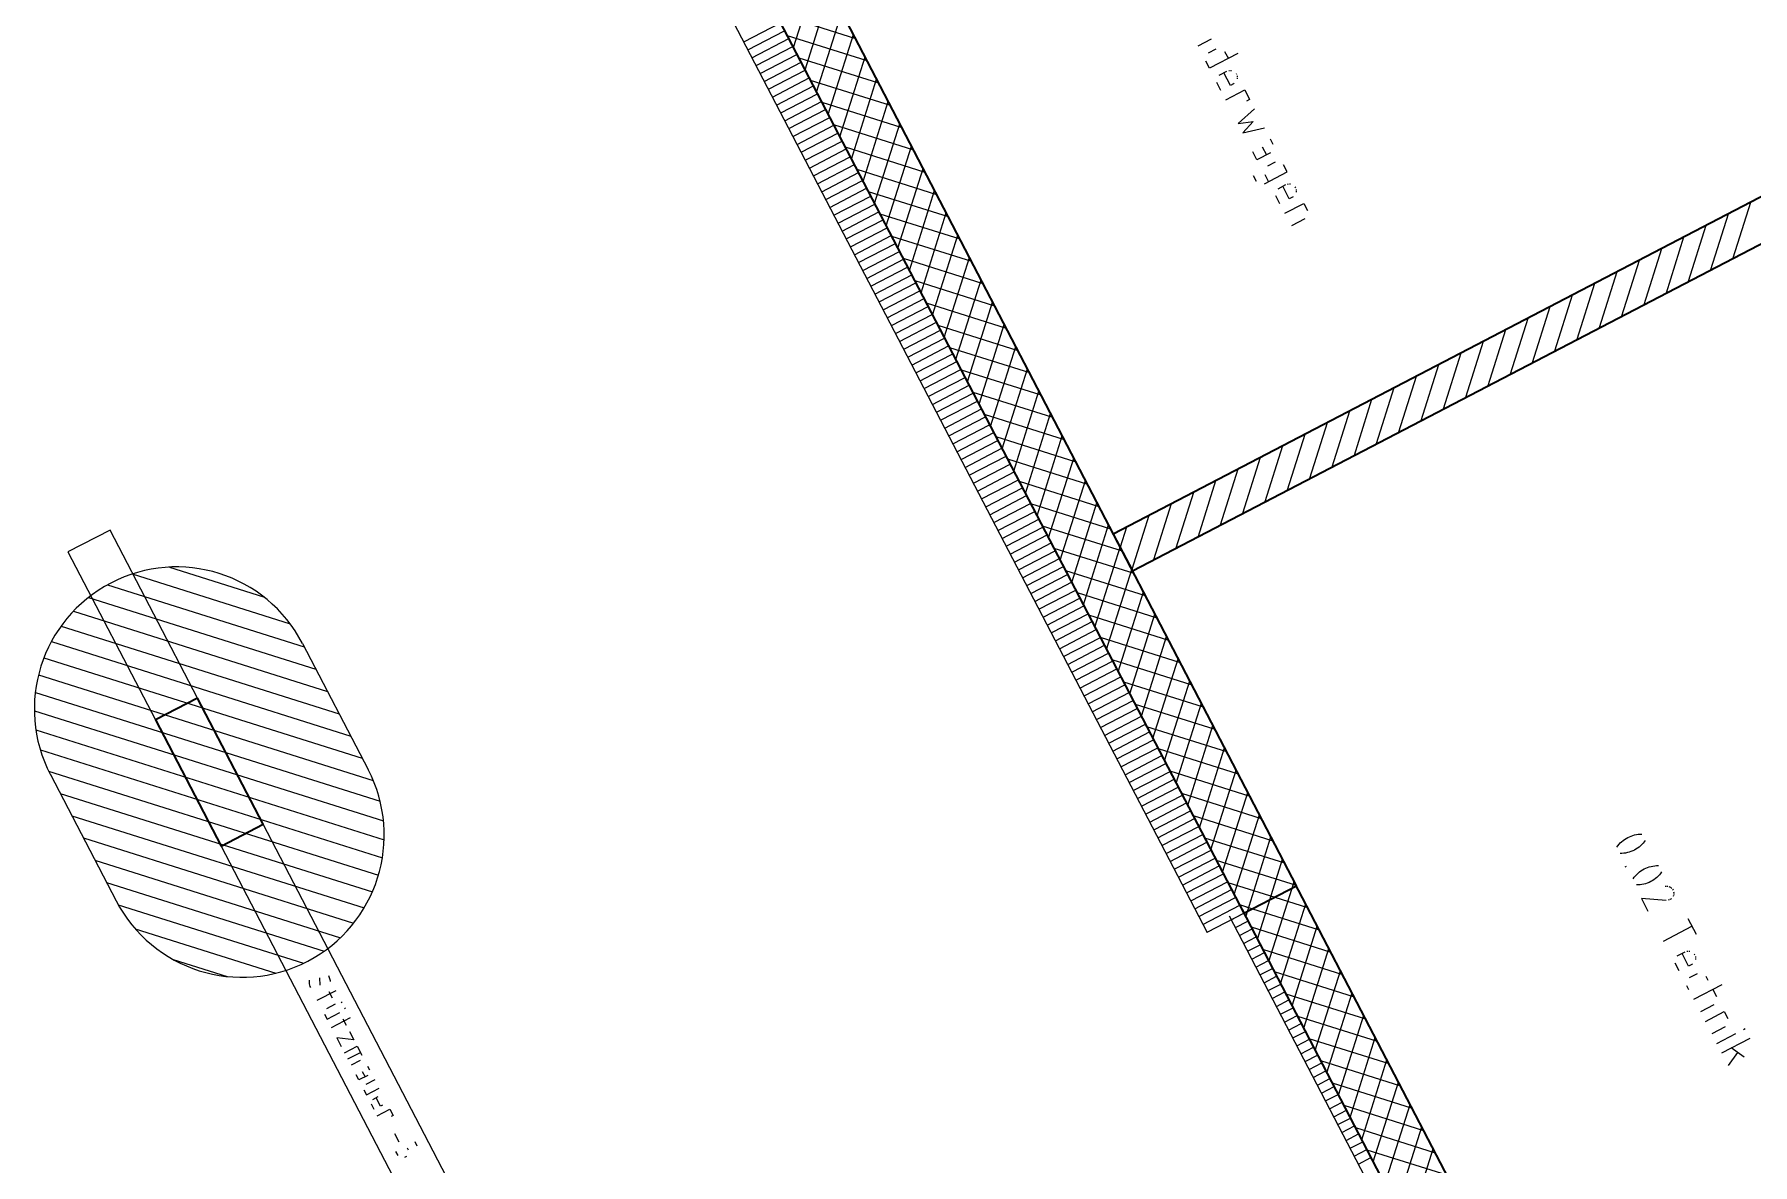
# Model space of a CAD drawing. Header units: metres. Extents: x 2740299.3 to 2740354.3, y 1267793.1 to 1267844.4.
# Drawn here: x 2740324.41 to 2740331.66, y 1267804.1 to 1267808.88 of the extents above; entities that cross this region are included whole.
import ezdxf

# ---------------------------------------------------------------- set-up
doc = ezdxf.new("R2010")
doc.units = ezdxf.units.M
doc.layers.add('grundriss', color=7, linetype='Continuous', true_color=0x000000)

msp = doc.modelspace()

# ---------------------------------------------------------------- linework, layer by layer
at = {"layer": 'grundriss', "color": 7, "linetype": 'Continuous', "lineweight": 18}
for p, q in [((2740325.5976, 1267812.3093), (2740329.3575, 1267805.0841)), ((2740329.4503, 1267805.1547), (2740331.2622, 1267801.6729))]:
    msp.add_line(p, q, dxfattribs=at)
at = {"layer": 'grundriss', "color": 7, "linetype": 'Continuous', "lineweight": 35}
for p, q in [((2740325.8682, 1267812.1684), (2740329.5127, 1267805.1648)), ((2740329.7345, 1267805.2802), (2740327.6596, 1267809.2676)), ((2740332.2003, 1267808.4515), (2740328.9613, 1267806.766)), ((2740329.0421, 1267806.6108), (2740332.281, 1267808.2962)), ((2740328.9613, 1267806.766), (2740329.0421, 1267806.6108)), ((2740325.0947, 1267806.0731), (2740324.9173, 1267805.9808)), ((2740325.3717, 1267805.5409), (2740325.0947, 1267806.0731)), ((2740324.9173, 1267805.9808), (2740325.1943, 1267805.4485)), ((2740325.1943, 1267805.4485), (2740325.3717, 1267805.5409)), ((2740329.5127, 1267805.1648), (2740329.7345, 1267805.2802)), ((2740331.5372, 1267801.816), (2740329.7253, 1267805.2978)), ((2740329.5036, 1267805.1824), (2740331.3154, 1267801.7006))]:
    msp.add_line(p, q, dxfattribs=at)
at = {"layer": 'grundriss', "color": 18, "linetype": 'Continuous', "lineweight": 0, "true_color": 0x000000}
for p, q in [((2740327.611, 1267808.8193), (2740327.7174, 1267809.1565)), ((2740327.66, 1267808.7252), (2740327.7663, 1267809.0624)), ((2740327.7089, 1267808.6311), (2740327.8153, 1267808.9683)), ((2740327.4012, 1267808.8434), (2740327.5565, 1267808.9241)), ((2740327.5353, 1267808.9649), (2740327.8724, 1267808.8585)), ((2740327.4185, 1267808.8101), (2740327.5738, 1267808.8909)), ((2740327.4358, 1267808.7768), (2740327.5911, 1267808.8576)), ((2740327.4531, 1267808.7436), (2740327.6084, 1267808.8243)), ((2740327.5842, 1267808.8708), (2740327.9214, 1267808.7644)), ((2740327.7579, 1267808.537), (2740327.8643, 1267808.8742)), ((2740327.4705, 1267808.7103), (2740327.6257, 1267808.7911)), ((2740327.4878, 1267808.677), (2740327.643, 1267808.7578)), ((2740327.6332, 1267808.7767), (2740327.9704, 1267808.6703)), ((2740327.8069, 1267808.4429), (2740327.9132, 1267808.7801)), ((2740327.5051, 1267808.6438), (2740327.6603, 1267808.7245)), ((2740327.5224, 1267808.6105), (2740327.6776, 1267808.6913)), ((2740327.6821, 1267808.6826), (2740328.0193, 1267808.5762)), ((2740327.8558, 1267808.3489), (2740327.9622, 1267808.686)), ((2740327.5397, 1267808.5772), (2740327.6949, 1267808.658)), ((2740327.557, 1267808.544), (2740327.7122, 1267808.6247)), ((2740327.5743, 1267808.5107), (2740327.7296, 1267808.5915)), ((2740327.5916, 1267808.4774), (2740327.7469, 1267808.5582)), ((2740327.7311, 1267808.5885), (2740328.0683, 1267808.4821)), ((2740327.9048, 1267808.2548), (2740328.0111, 1267808.5919)), ((2740327.6089, 1267808.4442), (2740327.7642, 1267808.525)), ((2740327.6263, 1267808.4109), (2740327.7815, 1267808.4917)), ((2740327.6436, 1267808.3776), (2740327.7988, 1267808.4584)), ((2740327.7801, 1267808.4944), (2740328.1172, 1267808.388)), ((2740327.9537, 1267808.1607), (2740328.0601, 1267808.4979)), ((2740327.6609, 1267808.3444), (2740327.8161, 1267808.4252)), ((2740327.6782, 1267808.3111), (2740327.8334, 1267808.3919)), ((2740327.829, 1267808.4003), (2740328.1662, 1267808.294)), ((2740328.0027, 1267808.0666), (2740328.1091, 1267808.4038)), ((2740327.6955, 1267808.2778), (2740327.8507, 1267808.3586)), ((2740327.7128, 1267808.2446), (2740327.868, 1267808.3254)), ((2740327.7301, 1267808.2113), (2740327.8854, 1267808.2921)), ((2740327.7474, 1267808.178), (2740327.9027, 1267808.2588)), ((2740327.878, 1267808.3062), (2740328.2152, 1267808.1999)), ((2740328.0517, 1267807.9725), (2740328.158, 1267808.3097)), ((2740327.7647, 1267808.1448), (2740327.92, 1267808.2256)), ((2740327.782, 1267808.1115), (2740327.9373, 1267808.1923)), ((2740327.927, 1267808.2121), (2740328.2641, 1267808.1058)), ((2740328.1006, 1267807.8784), (2740328.207, 1267808.2156)), ((2740327.7994, 1267808.0782), (2740327.9546, 1267808.159)), ((2740327.8167, 1267808.045), (2740327.9719, 1267808.1258)), ((2740327.9759, 1267808.1181), (2740328.3131, 1267808.0117)), ((2740328.1496, 1267807.7843), (2740328.256, 1267808.1215)), ((2740331.5576, 1267808.117), (2740331.4831, 1267807.881)), ((2740331.6517, 1267808.166), (2740331.5772, 1267807.93)), ((2740327.834, 1267808.0117), (2740327.9892, 1267808.0925)), ((2740327.8513, 1267807.9785), (2740328.0065, 1267808.0592)), ((2740327.8686, 1267807.9452), (2740328.0238, 1267808.026)), ((2740328.0249, 1267808.024), (2740328.3621, 1267807.9176)), ((2740328.1985, 1267807.6902), (2740328.3049, 1267808.0274)), ((2740331.4635, 1267808.0681), (2740331.389, 1267807.832)), ((2740327.8859, 1267807.9119), (2740328.0411, 1267807.9927)), ((2740327.9032, 1267807.8787), (2740328.0585, 1267807.9594)), ((2740331.2753, 1267807.9701), (2740331.2008, 1267807.7341)), ((2740331.3694, 1267808.0191), (2740331.2949, 1267807.7831)), ((2740327.9205, 1267807.8454), (2740328.0758, 1267807.9262)), ((2740327.9378, 1267807.8121), (2740328.0931, 1267807.8929)), ((2740328.0738, 1267807.9299), (2740328.411, 1267807.8235)), ((2740328.2475, 1267807.5961), (2740328.3539, 1267807.9333)), ((2740331.1812, 1267807.9212), (2740331.1068, 1267807.6851)), ((2740327.9552, 1267807.7789), (2740328.1104, 1267807.8596)), ((2740327.9725, 1267807.7456), (2740328.1277, 1267807.8264)), ((2740328.1228, 1267807.8358), (2740328.46, 1267807.7294)), ((2740328.2965, 1267807.5021), (2740328.4028, 1267807.8392)), ((2740330.993, 1267807.8232), (2740330.9186, 1267807.5872)), ((2740331.0871, 1267807.8722), (2740331.0127, 1267807.6362)), ((2740327.9898, 1267807.7123), (2740328.145, 1267807.7931)), ((2740328.0071, 1267807.6791), (2740328.1623, 1267807.7598)), ((2740328.1718, 1267807.7417), (2740328.5089, 1267807.6353)), ((2740328.3454, 1267807.408), (2740328.4518, 1267807.7451)), ((2740330.8989, 1267807.7743), (2740330.8245, 1267807.5383)), ((2740328.0244, 1267807.6458), (2740328.1796, 1267807.7266)), ((2740328.0417, 1267807.6125), (2740328.1969, 1267807.6933)), ((2740328.059, 1267807.5793), (2740328.2143, 1267807.6601)), ((2740330.7108, 1267807.6764), (2740330.6363, 1267807.4403)), ((2740330.8049, 1267807.7253), (2740330.7304, 1267807.4893)), ((2740328.0763, 1267807.546), (2740328.2316, 1267807.6268)), ((2740328.0936, 1267807.5127), (2740328.2489, 1267807.5935)), ((2740328.2207, 1267807.6476), (2740328.5579, 1267807.5412)), ((2740328.3944, 1267807.3139), (2740328.5008, 1267807.651)), ((2740330.6167, 1267807.6274), (2740330.5422, 1267807.3914)), ((2740328.1109, 1267807.4795), (2740328.2662, 1267807.5603)), ((2740328.1283, 1267807.4462), (2740328.2835, 1267807.527)), ((2740328.2697, 1267807.5535), (2740328.6069, 1267807.4472)), ((2740328.4434, 1267807.2198), (2740328.5497, 1267807.557)), ((2740330.4285, 1267807.5295), (2740330.354, 1267807.2935)), ((2740330.5226, 1267807.5784), (2740330.4481, 1267807.3424)), ((2740328.1456, 1267807.4129), (2740328.3008, 1267807.4937)), ((2740328.1629, 1267807.3797), (2740328.3181, 1267807.4605)), ((2740328.3187, 1267807.4594), (2740328.6558, 1267807.3531)), ((2740328.4923, 1267807.1257), (2740328.5987, 1267807.4629)), ((2740330.3344, 1267807.4805), (2740330.26, 1267807.2445)), ((2740328.1802, 1267807.3464), (2740328.3354, 1267807.4272)), ((2740328.1975, 1267807.3131), (2740328.3527, 1267807.3939)), ((2740330.1462, 1267807.3826), (2740330.0718, 1267807.1466)), ((2740330.2403, 1267807.4316), (2740330.1659, 1267807.1955)), ((2740328.2148, 1267807.2799), (2740328.3701, 1267807.3607)), ((2740328.2321, 1267807.2466), (2740328.3874, 1267807.3274)), ((2740328.3676, 1267807.3653), (2740328.7048, 1267807.259)), ((2740328.5413, 1267807.0316), (2740328.6476, 1267807.3688)), ((2740330.0521, 1267807.3336), (2740329.9777, 1267807.0976)), ((2740328.2494, 1267807.2133), (2740328.4047, 1267807.2941)), ((2740328.2667, 1267807.1801), (2740328.422, 1267807.2609)), ((2740328.2841, 1267807.1468), (2740328.4393, 1267807.2276)), ((2740328.4166, 1267807.2713), (2740328.7538, 1267807.1649)), ((2740328.5902, 1267806.9375), (2740328.6966, 1267807.2747)), ((2740329.864, 1267807.2357), (2740329.7895, 1267806.9997)), ((2740329.9581, 1267807.2847), (2740329.8836, 1267807.0486)), ((2740328.3014, 1267807.1136), (2740328.4566, 1267807.1943)), ((2740328.3187, 1267807.0803), (2740328.4739, 1267807.1611)), ((2740328.4655, 1267807.1772), (2740328.8027, 1267807.0708)), ((2740328.6392, 1267806.8434), (2740328.7456, 1267807.1806)), ((2740329.7699, 1267807.1867), (2740329.6954, 1267806.9507)), ((2740328.336, 1267807.047), (2740328.4912, 1267807.1278)), ((2740328.3533, 1267807.0138), (2740328.5085, 1267807.0945)), ((2740328.5145, 1267807.0831), (2740328.8517, 1267806.9767)), ((2740328.6882, 1267806.7493), (2740328.7945, 1267807.0865)), ((2740329.5817, 1267807.0888), (2740329.5072, 1267806.8528)), ((2740329.6758, 1267807.1378), (2740329.6013, 1267806.9018)), ((2740328.3706, 1267806.9805), (2740328.5258, 1267807.0613)), ((2740328.3879, 1267806.9472), (2740328.5432, 1267807.028)), ((2740329.4876, 1267807.0399), (2740329.4131, 1267806.8038)), ((2740328.4052, 1267806.914), (2740328.5605, 1267806.9947)), ((2740328.4225, 1267806.8807), (2740328.5778, 1267806.9615)), ((2740328.5635, 1267806.989), (2740328.9006, 1267806.8826)), ((2740328.7371, 1267806.6553), (2740328.8435, 1267806.9924)), ((2740329.2994, 1267806.9419), (2740329.225, 1267806.7059)), ((2740329.3935, 1267806.9909), (2740329.3191, 1267806.7549)), ((2740328.4398, 1267806.8474), (2740328.5951, 1267806.9282)), ((2740328.4572, 1267806.8142), (2740328.6124, 1267806.8949)), ((2740328.4745, 1267806.7809), (2740328.6297, 1267806.8617)), ((2740328.6124, 1267806.8949), (2740328.9496, 1267806.7885)), ((2740328.7861, 1267806.5612), (2740328.8925, 1267806.8983)), ((2740329.2053, 1267806.893), (2740329.1309, 1267806.657)), ((2740328.4918, 1267806.7476), (2740328.647, 1267806.8284)), ((2740328.5091, 1267806.7144), (2740328.6643, 1267806.7951)), ((2740328.6614, 1267806.8008), (2740328.9986, 1267806.6944)), ((2740328.8351, 1267806.4671), (2740328.9414, 1267806.8042)), ((2740329.0172, 1267806.795), (2740328.9904, 1267806.7102)), ((2740329.1112, 1267806.844), (2740329.0393, 1267806.6161)), ((2740328.5264, 1267806.6811), (2740328.6816, 1267806.7619)), ((2740328.5437, 1267806.6478), (2740328.699, 1267806.7286)), ((2740328.561, 1267806.6146), (2740328.7163, 1267806.6954)), ((2740328.5783, 1267806.5813), (2740328.7336, 1267806.6621)), ((2740328.7103, 1267806.7067), (2740329.0475, 1267806.6004)), ((2740328.884, 1267806.373), (2740328.9904, 1267806.7102)), ((2740328.5956, 1267806.548), (2740328.7509, 1267806.6288)), ((2740328.613, 1267806.5148), (2740328.7682, 1267806.5956)), ((2740328.7593, 1267806.6126), (2740329.0965, 1267806.5063)), ((2740328.933, 1267806.2789), (2740329.0393, 1267806.6161)), ((2740328.6303, 1267806.4815), (2740328.7855, 1267806.5623)), ((2740328.6476, 1267806.4482), (2740328.8028, 1267806.529)), ((2740328.8083, 1267806.5185), (2740329.1454, 1267806.4122)), ((2740328.9819, 1267806.1848), (2740329.0883, 1267806.522)), ((2740328.6649, 1267806.415), (2740328.8201, 1267806.4958)), ((2740328.6822, 1267806.3817), (2740328.8374, 1267806.4625)), ((2740328.6995, 1267806.3484), (2740328.8547, 1267806.4292)), ((2740329.0309, 1267806.0907), (2740329.1373, 1267806.4279)), ((2740328.7168, 1267806.3152), (2740328.8721, 1267806.396)), ((2740328.7341, 1267806.2819), (2740328.8894, 1267806.3627)), ((2740328.8572, 1267806.4245), (2740329.1944, 1267806.3181)), ((2740328.7514, 1267806.2486), (2740328.9067, 1267806.3294)), ((2740328.7688, 1267806.2154), (2740328.924, 1267806.2962)), ((2740328.9062, 1267806.3304), (2740329.2434, 1267806.224)), ((2740329.0799, 1267805.9966), (2740329.1862, 1267806.3338)), ((2740328.7861, 1267806.1821), (2740328.9413, 1267806.2629)), ((2740328.8034, 1267806.1489), (2740328.9586, 1267806.2296)), ((2740328.9552, 1267806.2363), (2740329.2923, 1267806.1299)), ((2740329.1288, 1267805.9025), (2740329.2352, 1267806.2397)), ((2740328.8207, 1267806.1156), (2740328.9759, 1267806.1964)), ((2740328.838, 1267806.0823), (2740328.9932, 1267806.1631)), ((2740329.0041, 1267806.1422), (2740329.3413, 1267806.0358)), ((2740329.1778, 1267805.8085), (2740329.2842, 1267806.1456)), ((2740328.8553, 1267806.0491), (2740329.0105, 1267806.1298)), ((2740328.8726, 1267806.0158), (2740329.0279, 1267806.0966)), ((2740328.8899, 1267805.9825), (2740329.0452, 1267806.0633)), ((2740328.9072, 1267805.9493), (2740329.0625, 1267806.03)), ((2740328.9245, 1267805.916), (2740329.0798, 1267805.9968)), ((2740329.0531, 1267806.0481), (2740329.3903, 1267805.9417)), ((2740329.2267, 1267805.7144), (2740329.3331, 1267806.0515)), ((2740328.9419, 1267805.8827), (2740329.0971, 1267805.9635)), ((2740328.9592, 1267805.8495), (2740329.1144, 1267805.9302)), ((2740329.102, 1267805.954), (2740329.4392, 1267805.8476)), ((2740329.2757, 1267805.6203), (2740329.3821, 1267805.9574)), ((2740328.9765, 1267805.8162), (2740329.1317, 1267805.897)), ((2740328.9938, 1267805.7829), (2740329.149, 1267805.8637)), ((2740329.151, 1267805.8599), (2740329.4882, 1267805.7536)), ((2740329.3247, 1267805.5262), (2740329.431, 1267805.8634)), ((2740329.0111, 1267805.7497), (2740329.1663, 1267805.8304)), ((2740329.0284, 1267805.7164), (2740329.1836, 1267805.7972)), ((2740329.0457, 1267805.6831), (2740329.201, 1267805.7639)), ((2740329.063, 1267805.6499), (2740329.2183, 1267805.7307)), ((2740329.2, 1267805.7658), (2740329.5371, 1267805.6595)), ((2740329.3736, 1267805.4321), (2740329.48, 1267805.7693)), ((2740329.0803, 1267805.6166), (2740329.2356, 1267805.6974)), ((2740329.0977, 1267805.5833), (2740329.2529, 1267805.6641)), ((2740329.115, 1267805.5501), (2740329.2702, 1267805.6309)), ((2740329.2489, 1267805.6717), (2740329.5861, 1267805.5654)), ((2740329.4226, 1267805.338), (2740329.529, 1267805.6752)), ((2740329.1323, 1267805.5168), (2740329.2875, 1267805.5976)), ((2740329.1496, 1267805.4835), (2740329.3048, 1267805.5643)), ((2740329.2979, 1267805.5777), (2740329.6351, 1267805.4713)), ((2740329.4716, 1267805.2439), (2740329.5779, 1267805.5811)), ((2740329.1669, 1267805.4503), (2740329.3221, 1267805.5311)), ((2740329.1842, 1267805.417), (2740329.3394, 1267805.4978)), ((2740329.3469, 1267805.4836), (2740329.684, 1267805.3772)), ((2740329.5277, 1267805.1727), (2740329.6269, 1267805.487)), ((2740329.2015, 1267805.3837), (2740329.3568, 1267805.4645)), ((2740329.2188, 1267805.3505), (2740329.3741, 1267805.4313)), ((2740329.2361, 1267805.3172), (2740329.3914, 1267805.398)), ((2740329.2534, 1267805.2839), (2740329.4087, 1267805.3647)), ((2740329.3958, 1267805.3895), (2740329.733, 1267805.2831)), ((2740329.6218, 1267805.2216), (2740329.6758, 1267805.3929)), ((2740329.2708, 1267805.2507), (2740329.426, 1267805.3315)), ((2740329.2881, 1267805.2174), (2740329.4433, 1267805.2982)), ((2740329.4448, 1267805.2954), (2740329.6432, 1267805.2328)), ((2740329.6184, 1267804.9617), (2740329.7243, 1267805.2973)), ((2740329.7106, 1267805.2902), (2740329.733, 1267805.2831)), ((2740329.7159, 1267805.2706), (2740329.7248, 1267805.2988)), ((2740329.3054, 1267805.1842), (2740329.4606, 1267805.2649)), ((2740329.3227, 1267805.1509), (2740329.4779, 1267805.2317)), ((2740329.34, 1267805.1176), (2740329.4952, 1267805.1984)), ((2740329.4937, 1267805.2013), (2740329.5492, 1267805.1838)), ((2740329.5205, 1267805.1498), (2740329.5362, 1267805.1994)), ((2740329.5695, 1267805.0557), (2740329.6302, 1267805.2484)), ((2740329.6165, 1267805.2412), (2740329.7819, 1267805.189)), ((2740329.6674, 1267804.8676), (2740329.7738, 1267805.2047)), ((2740329.3573, 1267805.0844), (2740329.5126, 1267805.1651)), ((2740329.4593, 1267805.1374), (2740329.5126, 1267805.1651)), ((2740329.4766, 1267805.1042), (2740329.5299, 1267805.1319)), ((2740329.5224, 1267805.1922), (2740329.8309, 1267805.0949)), ((2740329.4939, 1267805.0709), (2740329.5472, 1267805.0986)), ((2740329.5113, 1267805.0376), (2740329.5645, 1267805.0653)), ((2740329.5427, 1267805.1072), (2740329.8799, 1267805.0008)), ((2740329.7164, 1267804.7735), (2740329.8227, 1267805.1106)), ((2740329.5286, 1267805.0044), (2740329.5818, 1267805.0321)), ((2740329.5459, 1267804.9711), (2740329.5991, 1267804.9988)), ((2740329.5917, 1267805.0131), (2740329.9288, 1267804.9068)), ((2740329.7653, 1267804.6794), (2740329.8717, 1267805.0166)), ((2740329.5632, 1267804.9378), (2740329.6164, 1267804.9655)), ((2740329.5805, 1267804.9046), (2740329.6337, 1267804.9323)), ((2740329.6406, 1267804.919), (2740329.9778, 1267804.8127)), ((2740329.8143, 1267804.5853), (2740329.9207, 1267804.9225)), ((2740329.5978, 1267804.8713), (2740329.651, 1267804.899)), ((2740329.6151, 1267804.8381), (2740329.6683, 1267804.8657)), ((2740329.6324, 1267804.8048), (2740329.6857, 1267804.8325)), ((2740329.6497, 1267804.7715), (2740329.703, 1267804.7992)), ((2740329.6671, 1267804.7383), (2740329.7203, 1267804.766)), ((2740329.6896, 1267804.8249), (2740330.0268, 1267804.7186)), ((2740329.8633, 1267804.4912), (2740329.9696, 1267804.8284)), ((2740329.6844, 1267804.705), (2740329.7376, 1267804.7327)), ((2740329.7017, 1267804.6717), (2740329.7549, 1267804.6994)), ((2740329.7385, 1267804.7309), (2740330.0757, 1267804.6245)), ((2740329.9122, 1267804.3971), (2740330.0186, 1267804.7343)), ((2740329.719, 1267804.6385), (2740329.7722, 1267804.6662)), ((2740329.7363, 1267804.6052), (2740329.7895, 1267804.6329)), ((2740329.7875, 1267804.6368), (2740330.1247, 1267804.5304)), ((2740329.9612, 1267804.303), (2740330.0675, 1267804.6402)), ((2740329.7536, 1267804.5719), (2740329.8068, 1267804.5996)), ((2740329.7709, 1267804.5387), (2740329.8241, 1267804.5664)), ((2740329.8365, 1267804.5427), (2740330.1736, 1267804.4363)), ((2740330.0101, 1267804.2089), (2740330.1165, 1267804.5461)), ((2740329.7882, 1267804.5054), (2740329.8415, 1267804.5331)), ((2740329.8055, 1267804.4721), (2740329.8588, 1267804.4998)), ((2740329.8228, 1267804.4389), (2740329.8761, 1267804.4666)), ((2740329.8402, 1267804.4056), (2740329.8934, 1267804.4333)), ((2740329.8575, 1267804.3723), (2740329.9107, 1267804.4)), ((2740329.8854, 1267804.4486), (2740330.2226, 1267804.3422)), ((2740330.0591, 1267804.1148), (2740330.1655, 1267804.452)), ((2740329.8748, 1267804.3391), (2740329.928, 1267804.3668)), ((2740329.8921, 1267804.3058), (2740329.9453, 1267804.3335)), ((2740329.9344, 1267804.3545), (2740330.2716, 1267804.2481)), ((2740330.1081, 1267804.0208), (2740330.2144, 1267804.3579)), ((2740329.9094, 1267804.2725), (2740329.9626, 1267804.3002)), ((2740329.9267, 1267804.2393), (2740329.9799, 1267804.267)), ((2740329.9834, 1267804.2604), (2740330.3205, 1267804.154)), ((2740330.157, 1267803.9267), (2740330.2634, 1267804.2638)), ((2740329.944, 1267804.206), (2740329.9972, 1267804.2337)), ((2740329.9613, 1267804.1727), (2740330.0146, 1267804.2004)), ((2740329.9786, 1267804.1395), (2740330.0319, 1267804.1672)), ((2740329.996, 1267804.1062), (2740330.0492, 1267804.1339)), ((2740330.0323, 1267804.1663), (2740330.3695, 1267804.06)), ((2740330.206, 1267803.8326), (2740330.3123, 1267804.1698))]:
    msp.add_line(p, q, dxfattribs=at)
at = {"layer": 'grundriss', "color": 7, "lineweight": 0}
for p, q in [((2740329.3752, 1267808.8548), (2740329.3188, 1267808.8254)), ((2740329.3672, 1267808.7323), (2740329.3515, 1267808.7623)), ((2740329.3627, 1267808.7975), (2740329.3959, 1267808.8149)), ((2740329.4869, 1267808.7945), (2740329.3672, 1267808.7323)), ((2740329.4313, 1267808.8037), (2740329.447, 1267808.7738)), ((2740329.4078, 1267808.7027), (2740329.441, 1267808.7201)), ((2740329.4555, 1267808.6597), (2740329.4278, 1267808.7131)), ((2740329.4485, 1267808.7226), (2740329.4525, 1267808.7234)), ((2740329.4562, 1267808.7234), (2740329.4602, 1267808.7229)), ((2740329.4794, 1267808.7106), (2740329.4814, 1267808.7071)), ((2740329.4842, 1267808.6999), (2740329.4849, 1267808.6959)), ((2740329.4849, 1267808.6922), (2740329.4844, 1267808.6882)), ((2740329.4156, 1267808.639), (2740329.3984, 1267808.6725)), ((2740329.4363, 1267808.5991), (2740329.5161, 1267808.6408)), ((2740329.4687, 1267808.6667), (2740329.4555, 1267808.6597)), ((2740329.4722, 1267808.669), (2740329.4687, 1267808.667)), ((2740329.5161, 1267808.6408), (2740329.5368, 1267808.6009)), ((2740329.5575, 1267808.561), (2740329.4882, 1267808.4993)), ((2740329.5368, 1267808.6009), (2740329.5236, 1267808.5939)), ((2740329.4882, 1267808.4993), (2740329.5518, 1267808.5071)), ((2740329.5518, 1267808.5071), (2740329.5089, 1267808.4594)), ((2740329.5089, 1267808.4594), (2740329.5992, 1267808.4811)), ((2740329.5905, 1267808.4005), (2740329.6077, 1267808.3671)), ((2740329.6234, 1267808.4345), (2740329.6354, 1267808.4113)), ((2740329.5678, 1267808.3464), (2740329.5505, 1267808.3796)), ((2740329.6244, 1267808.3758), (2740329.5678, 1267808.3464)), ((2740329.6451, 1267808.3359), (2740329.6119, 1267808.3185)), ((2740329.696, 1267808.2948), (2740329.6805, 1267808.3247)), ((2740329.552, 1267808.279), (2740329.5643, 1267808.2558)), ((2740329.5997, 1267808.2446), (2740329.696, 1267808.2948)), ((2740329.6007, 1267808.2833), (2740329.6162, 1267808.2533)), ((2740329.6568, 1267808.2237), (2740329.6902, 1267808.2411)), ((2740329.6975, 1267808.2436), (2740329.7015, 1267808.2444)), ((2740329.7052, 1267808.2444), (2740329.7092, 1267808.2439)), ((2740329.6645, 1267808.16), (2740329.6473, 1267808.1935)), ((2740329.7045, 1267808.181), (2740329.6768, 1267808.2341)), ((2740329.7179, 1267808.1877), (2740329.7045, 1267808.181)), ((2740329.7212, 1267808.19), (2740329.7177, 1267808.188)), ((2740329.7284, 1267808.2316), (2740329.7304, 1267808.2282)), ((2740329.7332, 1267808.2209), (2740329.7339, 1267808.2169)), ((2740329.7339, 1267808.2132), (2740329.7334, 1267808.2092)), ((2740329.6855, 1267808.1201), (2740329.7651, 1267808.1618)), ((2740329.7696, 1267808.0964), (2740329.7132, 1267808.067)), ((2740329.7651, 1267808.1618), (2740329.7808, 1267808.1319)), ((2740331.1265, 1267805.4808), (2740331.1332, 1267805.4848)), ((2740331.1332, 1267805.4848), (2740331.1402, 1267805.488)), ((2740331.1402, 1267805.488), (2740331.1474, 1267805.491)), ((2740331.1474, 1267805.491), (2740331.1549, 1267805.4935)), ((2740331.1549, 1267805.4935), (2740331.1624, 1267805.4955)), ((2740331.1624, 1267805.4955), (2740331.1701, 1267805.4972)), ((2740331.1701, 1267805.4972), (2740331.1779, 1267805.4982)), ((2740331.1779, 1267805.4982), (2740331.1856, 1267805.4987)), ((2740331.1856, 1267805.4987), (2740331.1933, 1267805.499)), ((2740331.0871, 1267805.4436), (2740331.0915, 1267805.4498)), ((2740331.0915, 1267805.4498), (2740331.0965, 1267805.4561)), ((2740331.0965, 1267805.4561), (2740331.1018, 1267805.4616)), ((2740331.1088, 1267805.4174), (2740331.101, 1267805.4172)), ((2740331.1018, 1267805.4616), (2740331.1075, 1267805.4671)), ((2740331.1075, 1267805.4671), (2740331.1135, 1267805.472)), ((2740331.1165, 1267805.4179), (2740331.1088, 1267805.4174)), ((2740331.1135, 1267805.472), (2740331.1197, 1267805.4768)), ((2740331.1242, 1267805.4189), (2740331.1165, 1267805.4179)), ((2740331.1197, 1267805.4768), (2740331.1265, 1267805.4808)), ((2740331.132, 1267805.4207), (2740331.1242, 1267805.4189)), ((2740331.1394, 1267805.4226), (2740331.132, 1267805.4207)), ((2740331.1469, 1267805.4251), (2740331.1394, 1267805.4226)), ((2740331.1542, 1267805.4281), (2740331.1469, 1267805.4251)), ((2740331.1612, 1267805.4314), (2740331.1542, 1267805.4281)), ((2740331.1679, 1267805.4354), (2740331.1612, 1267805.4314)), ((2740331.1746, 1267805.4394), (2740331.1679, 1267805.4354)), ((2740331.1809, 1267805.4441), (2740331.1746, 1267805.4394)), ((2740331.1868, 1267805.4491), (2740331.1809, 1267805.4441)), ((2740331.1926, 1267805.4546), (2740331.1868, 1267805.4491)), ((2740331.1978, 1267805.4601), (2740331.1926, 1267805.4546)), ((2740331.2028, 1267805.4663), (2740331.1978, 1267805.4601)), ((2740331.2073, 1267805.4725), (2740331.2028, 1267805.4663)), ((2740331.122, 1267805.3605), (2740331.1287, 1267805.3638)), ((2740331.1769, 1267805.3341), (2740331.1829, 1267805.3391)), ((2740331.1829, 1267805.3391), (2740331.1891, 1267805.3438)), ((2740331.1891, 1267805.3438), (2740331.1958, 1267805.3478)), ((2740331.1958, 1267805.3478), (2740331.2026, 1267805.3518)), ((2740331.2026, 1267805.3518), (2740331.2096, 1267805.355)), ((2740331.2096, 1267805.355), (2740331.2168, 1267805.358)), ((2740331.2168, 1267805.358), (2740331.2243, 1267805.3605)), ((2740331.2243, 1267805.3605), (2740331.2318, 1267805.3625)), ((2740331.2318, 1267805.3625), (2740331.2395, 1267805.3643)), ((2740331.2395, 1267805.3643), (2740331.2472, 1267805.3653)), ((2740331.2472, 1267805.3653), (2740331.255, 1267805.3658)), ((2740331.255, 1267805.3658), (2740331.2627, 1267805.366)), ((2740331.2764, 1267805.3396), (2740331.2719, 1267805.3333)), ((2740331.1564, 1267805.3106), (2740331.1609, 1267805.3169)), ((2740331.1609, 1267805.3169), (2740331.1659, 1267805.3231)), ((2740331.1659, 1267805.3231), (2740331.1711, 1267805.3286)), ((2740331.1779, 1267805.2844), (2740331.1701, 1267805.2842)), ((2740331.1711, 1267805.3286), (2740331.1769, 1267805.3341)), ((2740331.1856, 1267805.2849), (2740331.1779, 1267805.2844)), ((2740331.1933, 1267805.2859), (2740331.1856, 1267805.2849)), ((2740331.2011, 1267805.2877), (2740331.1933, 1267805.2859)), ((2740331.2086, 1267805.2897), (2740331.2011, 1267805.2877)), ((2740331.216, 1267805.2922), (2740331.2086, 1267805.2897)), ((2740331.2233, 1267805.2952), (2740331.216, 1267805.2922)), ((2740331.2303, 1267805.2984), (2740331.2233, 1267805.2952)), ((2740331.237, 1267805.3024), (2740331.2303, 1267805.2984)), ((2740331.2437, 1267805.3064), (2740331.237, 1267805.3024)), ((2740331.25, 1267805.3111), (2740331.2437, 1267805.3064)), ((2740331.256, 1267805.3161), (2740331.25, 1267805.3111)), ((2740331.2617, 1267805.3216), (2740331.256, 1267805.3161)), ((2740331.2669, 1267805.3271), (2740331.2617, 1267805.3216)), ((2740331.2719, 1267805.3333), (2740331.2669, 1267805.3271)), ((2740331.2909, 1267805.2789), (2740331.2949, 1267805.2797)), ((2740331.2989, 1267805.2797), (2740331.3029, 1267805.2792)), ((2740331.3066, 1267805.2782), (2740331.3103, 1267805.2767)), ((2740331.3103, 1267805.2767), (2740331.3138, 1267805.2747)), ((2740331.3138, 1267805.2747), (2740331.3171, 1267805.2722)), ((2740331.3171, 1267805.2722), (2740331.3201, 1267805.2695)), ((2740331.3223, 1267805.2665), (2740331.3246, 1267805.263)), ((2740331.2959, 1267805.2193), (2740331.1911, 1267805.2273)), ((2740331.1911, 1267805.2273), (2740331.2188, 1267805.1742)), ((2740331.3076, 1267805.2211), (2740331.3036, 1267805.2201)), ((2740331.3146, 1267805.2246), (2740331.3111, 1267805.2226)), ((2740331.3178, 1267805.2271), (2740331.3146, 1267805.2246)), ((2740331.3263, 1267805.24), (2740331.3248, 1267805.2363)), ((2740331.3271, 1267805.2557), (2740331.3278, 1267805.2518)), ((2740331.3278, 1267805.2478), (2740331.3273, 1267805.2438)), ((2740331.3869, 1267805.1432), (2740331.4216, 1267805.0769)), ((2740331.2846, 1267805.0477), (2740331.4041, 1267805.1101)), ((2740331.3425, 1267804.9851), (2740331.3757, 1267805.0023)), ((2740331.3902, 1267804.9422), (2740331.3625, 1267804.9953)), ((2740331.3832, 1267805.0048), (2740331.3872, 1267805.0055)), ((2740331.3909, 1267805.0055), (2740331.3949, 1267805.005)), ((2740331.4141, 1267804.9928), (2740331.4161, 1267804.9893)), ((2740331.4189, 1267804.9821), (2740331.4196, 1267804.9781)), ((2740331.3503, 1267804.9215), (2740331.333, 1267804.9546)), ((2740331.4034, 1267804.9491), (2740331.3902, 1267804.9422)), ((2740331.3944, 1267804.8935), (2740331.4276, 1267804.911)), ((2740331.4069, 1267804.9511), (2740331.4034, 1267804.9491)), ((2740331.4196, 1267804.9743), (2740331.4191, 1267804.9703)), ((2740325.5674, 1267804.8769), (2740325.5679, 1267804.8824)), ((2740325.5676, 1267804.8716), (2740325.5674, 1267804.8769)), ((2740325.5681, 1267804.8664), (2740325.5676, 1267804.8716)), ((2740325.5691, 1267804.8612), (2740325.5681, 1267804.8664)), ((2740325.5709, 1267804.8562), (2740325.5691, 1267804.8612)), ((2740325.5729, 1267804.8512), (2740325.5709, 1267804.8562)), ((2740325.6003, 1267804.798), (2740325.6802, 1267804.8394)), ((2740325.6101, 1267804.8921), (2740325.6106, 1267804.8609)), ((2740325.6477, 1267804.9016), (2740325.6497, 1267804.8978)), ((2740325.649, 1267804.8345), (2740325.6629, 1267804.808)), ((2740325.6497, 1267804.8978), (2740325.6512, 1267804.8938)), ((2740325.6512, 1267804.8938), (2740325.6525, 1267804.8898)), ((2740325.6525, 1267804.8898), (2740325.6535, 1267804.8856)), ((2740325.6535, 1267804.8856), (2740325.6545, 1267804.8814)), ((2740325.6545, 1267804.8814), (2740325.655, 1267804.8774)), ((2740331.3919, 1267804.8416), (2740331.3832, 1267804.8581)), ((2740331.4126, 1267804.8017), (2740331.5321, 1267804.8638)), ((2740331.463, 1267804.8997), (2740331.4715, 1267804.883)), ((2740331.4925, 1267804.8431), (2740331.5079, 1267804.8132)), ((2740325.6767, 1267804.7813), (2740325.639, 1267804.7619)), ((2740325.7011, 1267804.7886), (2740325.7056, 1267804.7908)), ((2740325.7193, 1267804.7641), (2740325.7151, 1267804.7619)), ((2740331.4967, 1267804.7778), (2740331.4403, 1267804.7483)), ((2740325.6315, 1267804.7382), (2740325.642, 1267804.7182)), ((2740325.642, 1267804.7182), (2740325.6951, 1267804.7459)), ((2740325.6605, 1267804.6828), (2740325.7403, 1267804.7242)), ((2740325.7089, 1267804.7192), (2740325.7228, 1267804.6928)), ((2740331.461, 1267804.7084), (2740331.5409, 1267804.7501)), ((2740331.5409, 1267804.7501), (2740331.5563, 1267804.7201)), ((2740325.755, 1267804.6306), (2740325.6834, 1267804.6384)), ((2740325.6834, 1267804.6384), (2740325.7019, 1267804.6029)), ((2740325.7365, 1267804.6661), (2740325.755, 1267804.6306)), ((2740331.5451, 1267804.6847), (2740331.4887, 1267804.6553)), ((2740331.5094, 1267804.6153), (2740331.5893, 1267804.6568)), ((2740331.5301, 1267804.5754), (2740331.6499, 1267804.6378)), ((2740331.6224, 1267804.6742), (2740331.6292, 1267804.6777)), ((2740325.7158, 1267804.5763), (2740325.769, 1267804.6039)), ((2740325.7296, 1267804.5496), (2740325.7827, 1267804.5773)), ((2740325.7812, 1267804.5426), (2740325.7435, 1267804.5231)), ((2740325.769, 1267804.6039), (2740325.7884, 1267804.5663)), ((2740331.5972, 1267804.5764), (2740331.5578, 1267804.5223)), ((2740331.6244, 1267804.5567), (2740331.57, 1267804.5961)), ((2740325.7757, 1267804.461), (2740325.7642, 1267804.4832)), ((2740325.8134, 1267804.4805), (2740325.7757, 1267804.461)), ((2740325.7907, 1267804.4969), (2740325.8024, 1267804.4747)), ((2740325.8129, 1267804.5196), (2740325.8209, 1267804.5042)), ((2740325.7977, 1267804.4188), (2740325.8079, 1267804.3989)), ((2740325.8428, 1267804.462), (2740325.8051, 1267804.4425)), ((2740325.8079, 1267804.3989), (2740325.8613, 1267804.4266)), ((2740325.8403, 1267804.3368), (2740325.8288, 1267804.359)), ((2740325.8351, 1267804.3792), (2740325.8573, 1267804.3906)), ((2740325.8668, 1267804.3507), (2740325.8486, 1267804.3862)), ((2740325.854, 1267804.3101), (2740325.9074, 1267804.3378)), ((2740325.8757, 1267804.3552), (2740325.8668, 1267804.3507)), ((2740325.9074, 1267804.3378), (2740325.9212, 1267804.3113)), ((2740325.9212, 1267804.3113), (2740325.9122, 1267804.3066)), ((2740325.9269, 1267804.2352), (2740325.9454, 1267804.1998)), ((2740326.0122, 1267804.2008), (2740326.0214, 1267804.1831)), ((2740325.9419, 1267804.1417), (2740325.9326, 1267804.1594)), ((2740325.9775, 1267804.1377), (2740325.9688, 1267804.1332)), ((2740325.986, 1267804.1646), (2740325.9815, 1267804.1736))]:
    msp.add_line(p, q, dxfattribs=at)
at = {"layer": 'grundriss', "color": 7, "linetype": 'Continuous', "lineweight": 13}
for p, q in [((2740324.7254, 1267806.7828), (2740324.548, 1267806.6905)), ((2740325.0947, 1267806.0731), (2740324.7254, 1267806.7828)), ((2740324.548, 1267806.6905), (2740324.9173, 1267805.9808)), ((2740327.0335, 1267802.348), (2740325.372, 1267805.541)), ((2740325.1945, 1267805.4487), (2740326.8561, 1267802.2557))]:
    msp.add_line(p, q, dxfattribs=at)
at = {"layer": 'grundriss', "color": 1, "linetype": 'Continuous', "lineweight": 13}
for p, q in [((2740324.8195, 1267806.5972), (2740325.486, 1267806.3869)), ((2740324.9768, 1267806.6262), (2740325.3739, 1267806.501)), ((2740324.7149, 1267806.5516), (2740325.5458, 1267806.2894)), ((2740324.5706, 1267806.4398), (2740325.6437, 1267806.1013)), ((2740324.6347, 1267806.4982), (2740325.5948, 1267806.1953)), ((2740324.519, 1267806.3774), (2740325.6927, 1267806.0072)), ((2740324.4779, 1267806.3117), (2740325.7417, 1267805.9131)), ((2740325.5383, 1267806.3039), (2740325.8152, 1267805.7717)), ((2740324.4463, 1267806.2431), (2740325.7906, 1267805.819)), ((2740324.4237, 1267806.1716), (2740325.8367, 1267805.7258)), ((2740324.4102, 1267806.0972), (2740325.8656, 1267805.638)), ((2740324.4061, 1267806.0198), (2740325.88, 1267805.5549)), ((2740324.4125, 1267805.9392), (2740325.8827, 1267805.4754)), ((2740324.4313, 1267805.8546), (2740325.8753, 1267805.399)), ((2740324.4663, 1267805.7649), (2740325.8587, 1267805.3257)), ((2740324.4738, 1267805.75), (2740324.7507, 1267805.2177)), ((2740324.5149, 1267805.6709), (2740325.8331, 1267805.2551)), ((2740324.5639, 1267805.5768), (2740325.7983, 1267805.1874)), ((2740324.6128, 1267805.4827), (2740325.7538, 1267805.1228)), ((2740324.6618, 1267805.3887), (2740325.6983, 1267805.0617)), ((2740324.7108, 1267805.2946), (2740325.6294, 1267805.0048)), ((2740324.7602, 1267805.2003), (2740325.5423, 1267804.9536)), ((2740324.8319, 1267805.0991), (2740325.4254, 1267804.9118)), ((2740324.9923, 1267804.9698), (2740325.2199, 1267804.898))]:
    msp.add_line(p, q, dxfattribs=at)
for centre, start, end in [((2740325.006, 1267806.0269), 27.49144, 207.49144), ((2740325.283, 1267805.4947), 207.49144, 27.49144)]:
    msp.add_arc(centre, 0.6, start, end, dxfattribs=at)

doc.saveas('drawing.dxf')
